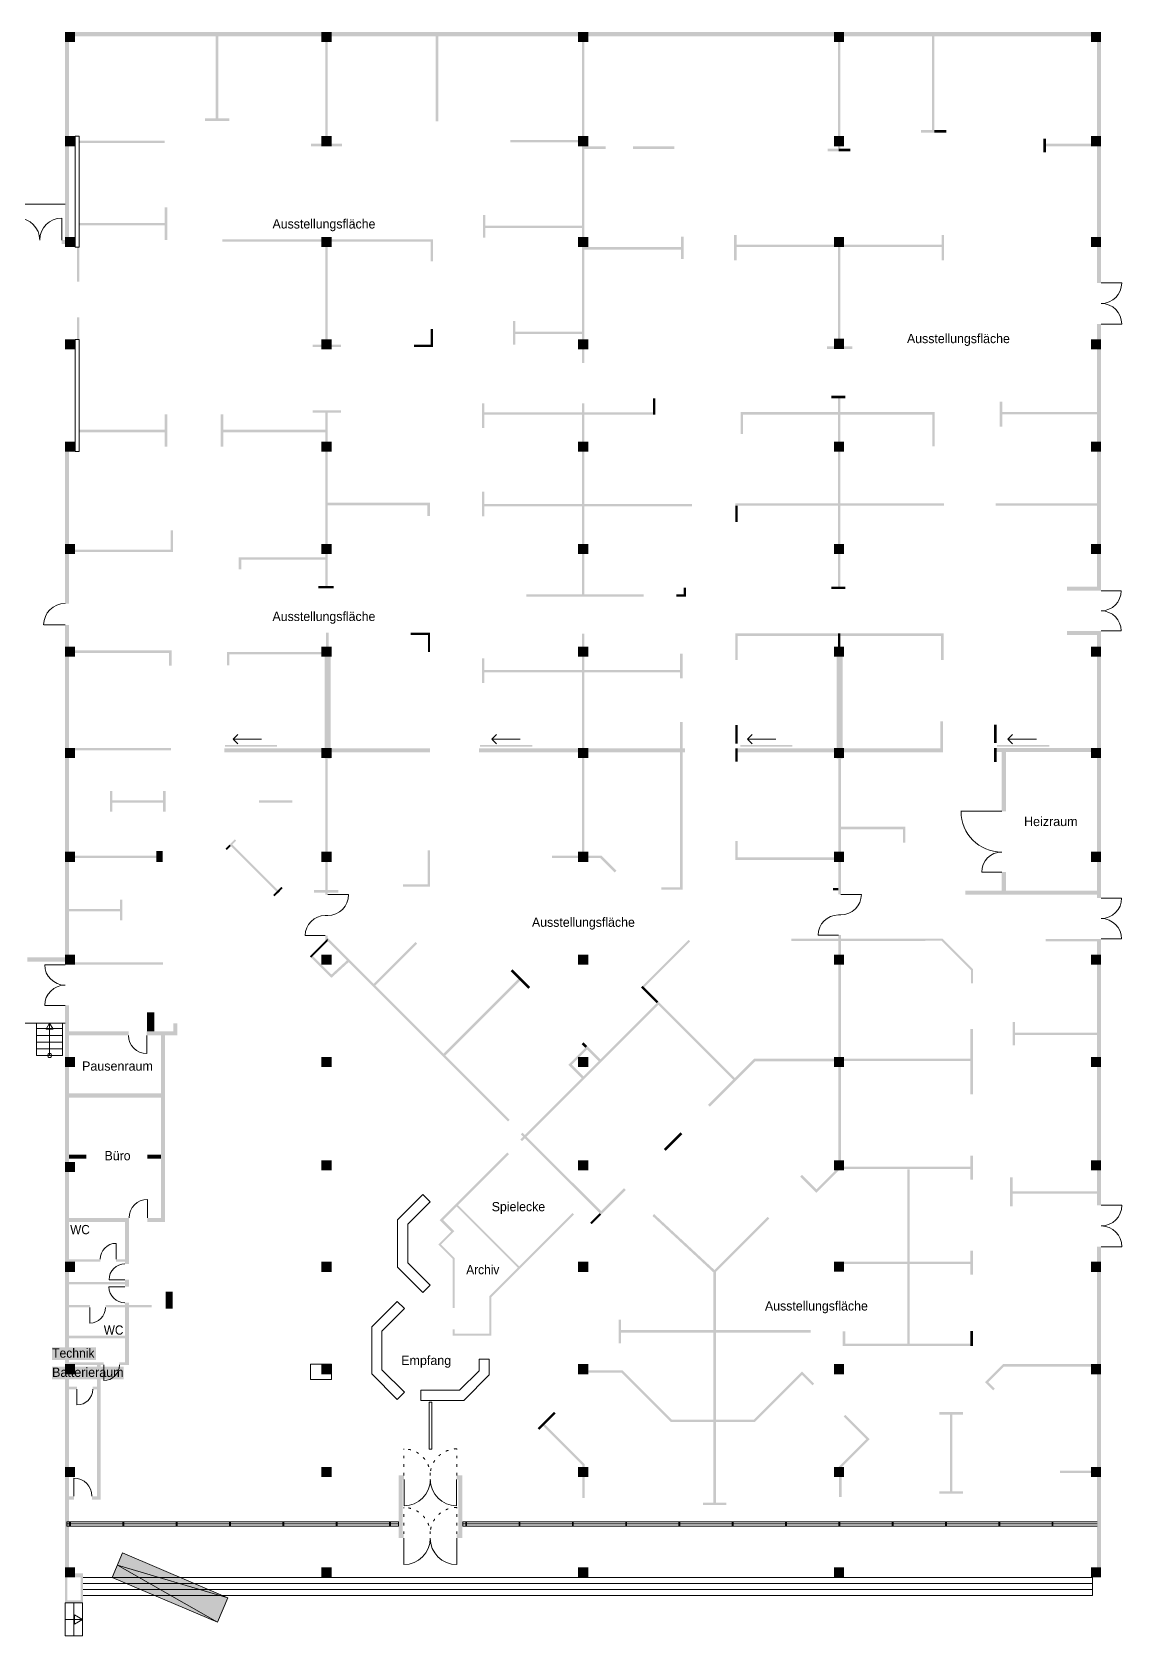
# Model space of a CAD drawing. Header units: inches. Extents: x 49870 to 130920, y 53624 to 133620.
# Drawn here: x 77897 to 130920, y 53624 to 131664 of the extents above; entities that cross this region are included whole.
import ezdxf

# ---------------------------------------------------------------- set-up
doc = ezdxf.new("R2010")
doc.units = ezdxf.units.IN
doc.header["$LTSCALE"] = 300
doc.header["$MEASUREMENT"] = 0
for name, pattern in [('Punktlinie', [1.4, 0.4, -1]), ('Standardmuster', [0]), ('Volllinie', [0])]:
    doc.linetypes.add(name, pattern=pattern)
doc.layers.add('Grundebene', color=7, linetype='Continuous')
doc.styles.add('ARIAL', font='arial.ttf', dxfattribs={"height": 0.2})

# ---------------------------------------------------------------- blocks, each defined once
blk = doc.blocks.new('door-222')
at = {"layer": 'Grundebene', "color": 18, "linetype": 'Standardmuster', "lineweight": 13, "true_color": 0x000000}
for p, q in [((95994, 61234), (95994, 59955)), ((98551, 61234), (98551, 59955))]:
    blk.add_line(p, q, dxfattribs=at)
for centre, start, end in [((95994, 61234), 270, 0), ((98551, 61234), 180, 270)]:
    blk.add_arc(centre, 1279, start, end, dxfattribs=at)
blk = doc.blocks.new('door-22C')
at = {"layer": 'Grundebene', "color": 18, "linetype": 'Standardmuster', "lineweight": 13, "true_color": 0x000000}
for p, q in [((95977, 58384), (95977, 57094)), ((98556, 58384), (98556, 57094))]:
    blk.add_line(p, q, dxfattribs=at)
for centre, start, end in [((95977, 58384), 270, 0), ((98556, 58384), 180, 270)]:
    blk.add_arc(centre, 1290, start, end, dxfattribs=at)
blk = doc.blocks.new('Color_Area-23E')
at = {"layer": 'Grundebene', "true_color": 0xffffff, "transparency": 33554687}
blk.add_hatch(color=7, dxfattribs=at).paths.add_polyline_path([(87424, 55476), (86921, 54286), (81801, 56474), (82304, 57664)], flags=0)
at = {"layer": 'Grundebene', "color": 18, "linetype": 'Volllinie', "lineweight": 13, "true_color": 0x000000}
for p, q in [((81801, 56474), (82304, 57664)), ((82304, 57664), (87424, 55476)), ((86921, 54286), (81801, 56474)), ((87424, 55476), (86921, 54286))]:
    blk.add_line(p, q, dxfattribs=at)
blk = doc.blocks.new('door-2A9')
at = {"layer": 'Grundebene', "color": 18, "linetype": 'Standardmuster', "lineweight": 13, "true_color": 0x000000}
for p, q in [((125075, 93749), (123090, 93749)), ((125075, 90787), (124098, 90787))]:
    blk.add_line(p, q, dxfattribs=at)
for centre, radius, start, end in [((125075, 93749), 1984, 180, 270), ((125075, 90787), 977, 90, 180)]:
    blk.add_arc(centre, radius, start, end, dxfattribs=at)
blk = doc.blocks.new('door-352')
at = {"layer": 'Grundebene', "color": 18, "linetype": 'Standardmuster', "lineweight": 13, "true_color": 0x000000}
blk.add_line((117245, 89705), (118245, 89705), dxfattribs=at)
blk.add_arc((117245, 89705), 999, 270, 0, dxfattribs=at)
blk = doc.blocks.new('door-35A')
at = {"layer": 'Grundebene', "color": 18, "linetype": 'Standardmuster', "lineweight": 13, "true_color": 0x000000}
blk.add_line((117125, 87721), (116140, 87721), dxfattribs=at)
blk.add_arc((117125, 87721), 985, 90, 180, dxfattribs=at)
blk = doc.blocks.new('door-4F5')
at = {"layer": 'Grundebene', "color": 18, "linetype": 'Standardmuster', "lineweight": 13, "true_color": 0x000000}
blk.add_line((83475, 82844), (83475, 81959), dxfattribs=at)
blk.add_arc((83475, 82844), 885, 180, 270, dxfattribs=at)
blk = doc.blocks.new('door-56A')
at = {"layer": 'Grundebene', "color": 18, "linetype": 'Standardmuster', "lineweight": 13, "true_color": 0x000000}
blk.add_line((92280, 89692), (93296, 89692), dxfattribs=at)
blk.add_arc((92280, 89692), 1016, 270, 0, dxfattribs=at)
blk = doc.blocks.new('door-572')
at = {"layer": 'Grundebene', "color": 18, "linetype": 'Standardmuster', "lineweight": 13, "true_color": 0x000000}
blk.add_line((92160, 87698), (91182, 87698), dxfattribs=at)
blk.add_arc((92160, 87698), 978, 90, 180, dxfattribs=at)
blk = doc.blocks.new('door-5E8')
at = {"layer": 'Grundebene', "color": 18, "linetype": 'Standardmuster', "lineweight": 13, "true_color": 0x000000}
blk.add_line((79500, 102817), (78461, 102817), dxfattribs=at)
blk.add_arc((79500, 102817), 1040, 90, 180, dxfattribs=at)
blk = doc.blocks.new('door-5FF')
at = {"layer": 'Grundebene', "color": 18, "linetype": 'Standardmuster', "lineweight": 13, "true_color": 0x000000}
for p, q in [((129910, 89527), (130906, 89527)), ((129910, 87535), (130906, 87535))]:
    blk.add_line(p, q, dxfattribs=at)
for centre, start, end in [((129910, 89527), 270, 0), ((129910, 87535), 0, 90)]:
    blk.add_arc(centre, 996, start, end, dxfattribs=at)
blk = doc.blocks.new('door-609')
at = {"layer": 'Grundebene', "color": 18, "linetype": 'Standardmuster', "lineweight": 13, "true_color": 0x000000}
blk.add_line((83511, 73962), (83511, 74859), dxfattribs=at)
blk.add_arc((83511, 73962), 896, 90, 180, dxfattribs=at)
blk = doc.blocks.new('door-611')
at = {"layer": 'Grundebene', "color": 18, "linetype": 'Standardmuster', "lineweight": 13, "true_color": 0x000000}
blk.add_line((81987, 71949), (81987, 72725), dxfattribs=at)
blk.add_arc((81987, 71949), 777, 90, 180, dxfattribs=at)
blk = doc.blocks.new('door-619')
at = {"layer": 'Grundebene', "color": 18, "linetype": 'Standardmuster', "lineweight": 13, "true_color": 0x000000}
blk.add_line((82415, 70954), (81643, 70954), dxfattribs=at)
blk.add_arc((82415, 70954), 772, 90, 180, dxfattribs=at)
blk = doc.blocks.new('door-621')
at = {"layer": 'Grundebene', "color": 18, "linetype": 'Standardmuster', "lineweight": 13, "true_color": 0x000000}
blk.add_line((82415, 70610), (81639, 70610), dxfattribs=at)
blk.add_arc((82415, 70610), 776, 180, 270, dxfattribs=at)
blk = doc.blocks.new('door-629')
at = {"layer": 'Grundebene', "color": 18, "linetype": 'Standardmuster', "lineweight": 13, "true_color": 0x000000}
blk.add_line((80709, 69608), (80709, 68845), dxfattribs=at)
blk.add_arc((80709, 69608), 763, 270, 0, dxfattribs=at)
blk = doc.blocks.new('door-631')
at = {"layer": 'Grundebene', "color": 18, "linetype": 'Standardmuster', "lineweight": 13, "true_color": 0x000000}
blk.add_line((81382, 66814), (81382, 66047), dxfattribs=at)
blk.add_arc((81382, 66814), 767, 270, 0, dxfattribs=at)
blk = doc.blocks.new('door-639')
at = {"layer": 'Grundebene', "color": 18, "linetype": 'Standardmuster', "lineweight": 13, "true_color": 0x000000}
blk.add_line((80077, 65629), (80077, 64860), dxfattribs=at)
blk.add_arc((80077, 65629), 768, 270, 0, dxfattribs=at)
blk = doc.blocks.new('door-64A')
at = {"layer": 'Grundebene', "color": 18, "linetype": 'Standardmuster', "lineweight": 13, "true_color": 0x000000}
for p, q in [((77200, 121544), (77200, 122613)), ((79339, 121544), (79339, 122613))]:
    blk.add_line(p, q, dxfattribs=at)
for centre, start, end in [((77200, 121544), 0, 90), ((79339, 121544), 90, 180)]:
    blk.add_arc(centre, 1070, start, end, dxfattribs=at)
blk = doc.blocks.new('door-70E')
at = {"layer": 'Grundebene', "color": 18, "linetype": 'Standardmuster', "lineweight": 13, "true_color": 0x000000}
for p, q in [((79500, 86279), (78512, 86279)), ((79500, 84303), (78512, 84303))]:
    blk.add_line(p, q, dxfattribs=at)
for centre, start, end in [((79500, 86279), 180, 270), ((79500, 84303), 90, 180)]:
    blk.add_arc(centre, 988, start, end, dxfattribs=at)
blk = doc.blocks.new('door-914')
at = {"layer": 'Grundebene', "color": 18, "linetype": 'Standardmuster', "lineweight": 13, "true_color": 0x000000}
for p, q in [((129910, 74581), (130920, 74581)), ((129910, 72562), (130920, 72562))]:
    blk.add_line(p, q, dxfattribs=at)
for centre, start, end in [((129910, 74581), 270, 0), ((129910, 72562), 0, 90)]:
    blk.add_arc(centre, 1009, start, end, dxfattribs=at)
blk = doc.blocks.new('door-91E')
at = {"layer": 'Grundebene', "color": 18, "linetype": 'Standardmuster', "lineweight": 13, "true_color": 0x000000}
for p, q in [((129910, 104477), (130886, 104477)), ((129910, 102525), (130886, 102525))]:
    blk.add_line(p, q, dxfattribs=at)
for centre, start, end in [((129910, 104477), 270, 0), ((129910, 102525), 0, 90)]:
    blk.add_arc(centre, 976, start, end, dxfattribs=at)
blk = doc.blocks.new('door-928')
at = {"layer": 'Grundebene', "color": 18, "linetype": 'Standardmuster', "lineweight": 13, "true_color": 0x000000}
for p, q in [((129910, 119459), (130911, 119459)), ((129910, 117457), (130911, 117457))]:
    blk.add_line(p, q, dxfattribs=at)
for centre, start, end in [((129910, 119459), 270, 0), ((129910, 117457), 0, 90)]:
    blk.add_arc(centre, 1001, start, end, dxfattribs=at)
blk = doc.blocks.new('door-A93')
at = {"layer": 'Grundebene', "color": 18, "linetype": 'Standardmuster', "lineweight": 13, "true_color": 0x000000}
blk.add_line((79933, 60419), (79933, 61297), dxfattribs=at)
blk.add_arc((79933, 60419), 877, 0, 90, dxfattribs=at)

msp = doc.modelspace()

# ---------------------------------------------------------------- hatches: boundary and pattern name
at = {"layer": 'Grundebene', "true_color": 0x000000, "transparency": 33554687}
h = msp.add_hatch(color=18, dxfattribs=at)
h.paths.add_polyline_path([(129710, 119459), (129910, 119459), (129910, 131664), (79500, 131664), (79500, 131464), (129710, 131464)], flags=0)
h.paths.add_polyline_path([(129910, 104477), (129910, 117457), (129710, 117457), (129710, 104477)], flags=0)
h.paths.add_polyline_path([(129910, 102525), (129710, 102525), (129710, 89527), (129910, 89527)], flags=0)
h.paths.add_polyline_path([(129710, 72562), (129910, 72562), (129910, 56474), (129470, 56474), (129470, 56674), (129710, 56674)], flags=0)
h.paths.add_polyline_path([(129910, 74581), (129710, 74581), (129710, 87535), (129910, 87535)], flags=0)
for points in [[(79500, 131174), (79500, 131664), (79990, 131664), (79990, 131174)], [(79500, 121689), (79500, 131174), (79700, 131174), (79700, 121689)], [(86952, 131464), (86952, 127464), (86832, 127464), (86832, 131464)], [(91975, 131174), (91975, 131664), (92465, 131664), (92465, 131174)], [(92280, 131174), (92280, 126599), (92160, 126599), (92160, 131174)], [(97655, 131464), (97655, 127324), (97535, 127324), (97535, 131464)], [(104465, 131174), (104465, 131664), (104955, 131664), (104955, 131174)], [(104770, 131174), (104770, 115554), (104650, 115554), (104650, 131174)], [(117100, 131174), (117220, 131174), (117220, 125864), (116600, 125864), (116600, 125984), (117100, 125984)], [(116915, 131174), (116915, 131664), (117405, 131664), (117405, 131174)], [(121798, 131464), (121798, 126774), (121140, 126774), (121140, 126894), (121678, 126894), (121678, 131464)], [(129420, 131174), (129420, 131664), (129910, 131664), (129910, 131174)], [(87500, 127344), (86310, 127344), (86310, 127464), (87500, 127464)], [(79500, 126109), (79500, 126599), (79990, 126599), (79990, 126109)], [(91975, 126109), (91975, 126599), (92465, 126599), (92465, 126109)], [(104465, 126109), (104465, 126599), (104955, 126599), (104955, 126109)], [(116915, 126109), (116915, 126599), (117405, 126599), (117405, 126109)], [(121798, 126894), (122380, 126894), (122380, 126774), (121798, 126774)], [(127220, 126484), (127220, 125804), (127100, 125804), (127100, 126484)], [(129420, 126109), (129420, 126599), (129910, 126599), (129910, 126109)], [(80190, 126381), (84350, 126381), (84350, 126261), (80190, 126261)], [(92970, 126109), (91470, 126109), (91470, 126229), (92970, 126229)], [(104465, 126294), (101170, 126294), (101170, 126414), (104465, 126414)], [(105799, 125978), (104770, 125978), (104770, 126098), (105799, 126098)], [(109146, 125978), (107134, 125978), (107134, 126098), (109146, 126098)], [(117131, 125984), (117713, 125984), (117713, 125864), (117131, 125864)], [(129420, 126109), (127220, 126109), (127220, 126229), (129420, 126229)], [(84470, 123134), (84470, 121554), (84350, 121554), (84350, 123134)], [(99830, 122764), (99830, 121664), (99950, 121664), (99950, 122764)], [(80190, 122379), (84350, 122379), (84350, 122259), (80190, 122259)], [(104650, 122251), (99950, 122251), (99950, 122131), (104650, 122131)], [(112050, 121784), (112050, 120554), (112170, 120554), (112170, 121784)], [(122270, 121784), (122270, 120554), (122150, 120554), (122150, 121784)], [(79500, 121199), (79500, 121689), (79990, 121689), (79990, 121199)], [(91975, 121466), (87150, 121466), (87150, 121586), (91975, 121586)], [(91975, 121199), (91975, 121689), (92465, 121689), (92465, 121199)], [(92280, 121199), (92280, 116709), (92160, 116709), (92160, 121199)], [(97290, 121466), (92465, 121466), (92465, 121586), (97290, 121586)], [(97410, 121586), (97410, 120504), (97290, 120504), (97290, 121586)], [(104465, 121199), (104465, 121689), (104955, 121689), (104955, 121199)], [(104770, 121203), (109470, 121203), (109470, 121083), (104770, 121083)], [(109590, 121715), (109590, 120615), (109470, 120615), (109470, 121715)], [(116915, 121319), (112170, 121319), (112170, 121199), (116915, 121199)], [(116915, 121199), (116915, 121689), (117405, 121689), (117405, 121199)], [(117220, 121199), (117220, 116454), (117100, 116454), (117100, 121199)], [(117405, 121319), (122150, 121319), (122150, 121199), (117405, 121199)], [(129420, 121199), (129420, 121689), (129910, 121689), (129910, 121199)], [(97410, 117214), (97410, 116334), (96480, 116334), (96480, 116454), (97290, 116454), (97290, 117214)], [(101290, 117604), (101290, 116454), (101410, 116454), (101410, 117604)], [(104650, 117094), (101410, 117094), (101410, 116974), (104650, 116974)], [(79500, 116219), (79500, 116709), (79990, 116709), (79990, 116219)], [(92930, 116334), (91550, 116334), (91550, 116454), (92930, 116454)], [(91975, 116219), (91975, 116709), (92465, 116709), (92465, 116219)], [(104465, 116219), (104465, 116709), (104955, 116709), (104955, 116219)], [(117803, 116249), (116573, 116249), (116573, 116369), (117803, 116369)], [(116915, 116249), (116915, 116739), (117405, 116739), (117405, 116249)], [(129420, 116219), (129420, 116709), (129910, 116709), (129910, 116219)], [(117470, 113844), (116790, 113844), (116790, 113964), (117470, 113964)], [(92930, 113144), (91550, 113144), (91550, 113264), (92930, 113264)], [(99900, 113604), (99900, 112404), (99780, 112404), (99780, 113604)], [(108100, 113044), (99900, 113044), (99900, 113164), (108100, 113164)], [(104770, 113604), (104770, 104184), (104650, 104184), (104650, 113604)], [(108100, 113044), (108100, 113844), (108220, 113844), (108220, 113044)], [(121690, 111514), (121690, 113054), (112490, 113054), (112490, 112104), (112370, 112104), (112370, 113174), (121810, 113174), (121810, 111514)], [(117100, 106759), (117100, 113844), (117220, 113844), (117220, 106759)], [(125100, 113677), (125100, 112467), (124980, 112467), (124980, 113677)], [(129710, 113057), (125100, 113057), (125100, 113177), (129710, 113177)], [(84470, 113070), (84470, 111490), (84350, 111490), (84350, 113070)], [(87080, 113070), (87080, 111490), (87200, 111490), (87200, 113070)], [(92160, 111739), (92160, 113144), (92280, 113144), (92280, 111739)], [(79500, 111249), (79500, 111739), (79990, 111739), (79990, 111249)], [(80190, 112315), (84350, 112315), (84350, 112195), (80190, 112195)], [(92160, 112315), (87200, 112315), (87200, 112195), (92160, 112195)], [(91975, 111249), (91975, 111739), (92465, 111739), (92465, 111249)], [(104465, 111249), (104465, 111739), (104955, 111739), (104955, 111249)], [(116915, 111249), (116915, 111739), (117405, 111739), (117405, 111249)], [(129420, 111249), (129420, 111739), (129910, 111739), (129910, 111249)], [(92280, 111249), (92280, 104714), (92160, 104714), (92160, 111249)], [(99900, 109304), (99900, 108104), (99780, 108104), (99780, 109304)], [(92280, 108759), (97250, 108759), (97250, 108114), (97130, 108114), (97130, 108639), (92280, 108639)], [(110000, 108584), (99780, 108584), (99780, 108704), (110000, 108704)], [(122260, 108614), (112110, 108614), (112110, 108734), (122260, 108734)], [(112230, 108614), (112230, 107824), (112110, 107824), (112110, 108614)], [(129710, 108614), (124780, 108614), (124780, 108734), (129710, 108734)], [(79500, 106477), (84640, 106477), (84640, 107414), (84760, 107414), (84760, 106357), (79500, 106357)], [(79500, 106269), (79500, 106759), (79990, 106759), (79990, 106269)], [(91975, 106269), (91975, 106759), (92465, 106759), (92465, 106269)], [(104465, 106269), (104465, 106759), (104955, 106759), (104955, 106269)], [(116915, 106269), (116915, 106759), (117405, 106759), (117405, 106269)], [(117220, 106269), (117220, 104677), (117100, 104677), (117100, 106269)], [(129420, 106269), (129420, 106759), (129910, 106759), (129910, 106269)], [(92160, 105991), (88070, 105991), (88070, 105514), (87950, 105514), (87950, 106111), (92160, 106111)], [(92570, 104594), (91820, 104594), (91820, 104714), (92570, 104714)], [(109710, 104624), (109710, 104184), (109240, 104184), (109240, 104304), (109590, 104304), (109590, 104624)], [(117470, 104557), (116790, 104557), (116790, 104677), (117470, 104677)], [(129710, 104477), (128240, 104477), (128240, 104677), (129710, 104677)], [(107650, 104184), (101940, 104184), (101940, 104304), (107650, 104304)], [(97160, 101497), (97160, 102334), (96320, 102334), (96320, 102434), (97260, 102434), (97260, 101497)], [(104770, 102397), (104770, 91289), (104650, 91289), (104650, 102397)], [(122240, 102285), (112230, 102285), (112230, 101114), (112110, 101114), (112110, 102405), (122240, 102405)], [(117100, 101759), (117100, 102405), (117220, 102405), (117220, 101759)], [(122240, 102405), (122240, 101114), (122120, 101114), (122120, 102405)], [(129710, 102325), (128240, 102325), (128240, 102525), (129710, 102525)], [(79500, 101269), (79500, 101759), (79990, 101759), (79990, 101269)], [(79990, 101574), (84680, 101574), (84680, 100834), (84560, 100834), (84560, 101454), (79990, 101454)], [(91975, 101387), (87500, 101387), (87500, 100844), (87380, 100844), (87380, 101507), (91975, 101507)], [(91975, 101269), (91975, 101759), (92465, 101759), (92465, 101269)], [(92420, 101624), (92420, 96314), (92130, 96314), (92130, 101624)], [(104465, 101269), (104465, 101759), (104955, 101759), (104955, 101269)], [(116915, 101269), (116915, 101759), (117405, 101759), (117405, 101269)], [(117330, 101624), (117330, 96314), (117040, 96314), (117040, 101624)], [(129420, 101269), (129420, 101759), (129910, 101759), (129910, 101269)], [(99900, 101184), (99900, 99984), (99780, 99984), (99780, 101184)], [(109547, 101412), (109547, 100212), (109427, 100212), (109427, 101412)], [(109427, 100504), (99780, 100504), (99780, 100624), (109427, 100624)], [(109547, 96444), (109427, 96444), (109427, 98087), (109547, 98087)], [(112230, 97944), (112230, 97047), (112110, 97047), (112110, 97944)], [(122090, 96614), (122090, 98124), (122210, 98124), (122210, 96614)], [(124820, 97965), (124820, 97069), (124700, 97069), (124700, 97965)], [(79500, 96339), (79500, 96829), (79990, 96829), (79990, 96339)], [(79990, 96829), (84650, 96829), (84650, 96709), (79990, 96709)], [(97260, 96614), (87248, 96614), (87248, 96814), (97260, 96814)], [(87280, 96974), (89820, 96974), (89820, 96894), (87280, 96894)], [(91975, 96339), (91975, 96829), (92465, 96829), (92465, 96339)], [(109660, 96614), (99648, 96614), (99648, 96814), (109660, 96814)], [(99690, 96974), (102230, 96974), (102230, 96894), (99690, 96894)], [(104465, 96339), (104465, 96829), (104955, 96829), (104955, 96339)], [(122210, 96614), (112110, 96614), (112110, 96814), (122210, 96814)], [(112230, 96814), (112230, 96164), (112110, 96164), (112110, 96814)], [(112350, 96974), (114890, 96974), (114890, 96894), (112350, 96894)], [(116915, 96339), (116915, 96829), (117405, 96829), (117405, 96339)], [(129710, 96635), (124700, 96635), (124700, 96835), (129710, 96835)], [(124820, 96835), (124820, 96150), (124700, 96150), (124700, 96835)], [(124850, 96974), (127390, 96974), (127390, 96894), (124850, 96894)], [(129420, 96339), (129420, 96829), (129910, 96829), (129910, 96339)], [(109547, 96444), (109547, 89934), (108510, 89934), (108510, 90054), (109427, 90054), (109427, 96444)], [(81800, 94736), (81800, 93726), (81680, 93726), (81680, 94736)], [(84390, 94736), (84390, 93726), (84270, 93726), (84270, 94736)], [(81800, 94282), (84270, 94282), (84270, 94162), (81800, 94162)], [(88940, 94282), (90565, 94282), (90565, 94162), (88940, 94162)], [(117245, 92996), (120390, 92996), (120390, 92224), (120270, 92224), (120270, 92876), (117245, 92876)], [(87573, 92060), (87375, 91862), (87305, 91933), (87502, 92130)], [(89790, 89843), (87502, 92130), (87760, 92388), (87830, 92317), (87643, 92130), (89860, 89914)], [(112230, 92304), (112230, 91504), (116915, 91504), (116915, 91384), (112110, 91384), (112110, 92304)], [(79500, 91289), (79500, 91779), (79990, 91779), (79990, 91289)], [(79990, 91594), (83950, 91594), (83950, 91474), (79990, 91474)], [(83950, 91814), (83950, 91284), (84250, 91284), (84250, 91814)], [(91975, 91289), (91975, 91779), (92465, 91779), (92465, 91289)], [(103200, 91594), (105595, 91594), (106328, 90861), (106243, 90776), (105545, 91474), (103200, 91474)], [(104465, 91289), (104465, 91779), (104955, 91779), (104955, 91289)], [(116915, 91289), (116915, 91779), (117405, 91779), (117405, 91289)], [(129420, 91289), (129420, 91779), (129910, 91779), (129910, 91289)], [(89896, 89807), (89698, 89610), (89628, 89681), (89825, 89878)], [(90093, 90005), (89896, 89807), (89825, 89878), (90022, 90076)], [(91620, 89914), (92800, 89914), (92800, 89794), (91620, 89794)], [(117125, 89896), (116870, 89896), (116870, 90016), (117125, 90016)], [(129710, 89684), (123300, 89684), (123300, 89884), (129710, 89884)], [(79700, 89000), (82170, 89000), (82170, 88880), (79700, 88880)], [(82290, 89454), (82290, 88444), (82170, 88444), (82170, 89454)], [(91407, 86694), (92280, 87567), (92280, 87425), (91478, 86623)], [(107603, 85256), (109840, 87494), (109911, 87423), (107673, 85185)], [(114840, 87554), (121360, 87554), (121360, 87434), (114840, 87434)], [(121360, 87554), (122190, 87554), (123670, 86074), (123670, 85377), (123570, 85377), (123570, 86032), (122149, 87454), (121360, 87454)], [(129710, 87415), (127210, 87415), (127210, 87535), (129710, 87535)], [(79500, 86637), (77674, 86637), (77674, 86437), (79500, 86437)], [(79500, 86279), (79500, 86769), (79990, 86769), (79990, 86279)], [(91563, 86708), (92463, 85808), (93213, 86492), (93298, 86407), (92459, 85642), (91478, 86623)], [(91975, 86279), (91975, 86769), (92465, 86769), (92465, 86279)], [(94518, 85357), (96547, 87386), (96632, 87302), (94603, 85272)], [(104465, 86279), (104465, 86769), (104955, 86769), (104955, 86279)], [(116915, 86279), (116915, 86769), (117405, 86769), (117405, 86279)], [(129420, 86279), (129420, 86769), (129910, 86769), (129910, 86279)], [(79990, 86399), (84260, 86399), (84260, 86279), (79990, 86279)], [(102040, 85114), (101180, 85974), (101265, 86058), (102125, 85198)], [(97918, 81958), (101557, 85597), (101642, 85512), (98003, 81873)], [(108278, 84411), (107518, 85171), (107603, 85256), (108363, 84495)], [(101872, 78004), (108363, 84495), (112089, 80770), (112004, 80685), (108363, 84326), (101956, 77919)], [(83487, 83044), (83487, 83964), (83850, 83964), (83850, 83044)], [(84371, 82844), (84371, 73762), (84171, 73762), (84171, 82844)], [(123670, 83154), (123670, 79984), (123550, 79984), (123550, 83154)], [(129710, 82860), (125600, 82860), (125600, 82980), (129710, 82980)], [(125723, 83495), (125723, 82365), (125603, 82365), (125603, 83495)], [(104636, 80768), (103985, 81418), (104895, 82328), (105546, 81678), (105461, 81593), (104895, 82159), (104155, 81418), (104721, 80853)], [(104810, 82243), (104635, 82419), (104720, 82503), (104895, 82328)], [(79500, 81299), (79500, 81789), (79990, 81789), (79990, 81299)], [(91975, 81299), (91975, 81789), (92465, 81789), (92465, 81299)], [(104465, 81299), (104465, 81789), (104955, 81789), (104955, 81299)], [(116915, 81587), (113075, 81587), (110871, 79383), (110786, 79467), (113025, 81707), (116915, 81707)], [(116915, 81299), (116915, 81789), (117405, 81789), (117405, 81299)], [(117405, 81719), (123550, 81719), (123550, 81599), (117405, 81599)], [(129420, 81299), (129420, 81789), (129910, 81789), (129910, 81299)], [(84171, 79822), (79700, 79822), (79700, 80022), (84171, 80022)], [(109531, 78043), (108721, 77233), (108636, 77317), (109446, 78127)], [(79500, 76201), (79500, 76691), (79990, 76691), (79990, 76201)], [(80530, 76848), (79700, 76848), (79700, 77048), (80530, 77048)], [(84171, 76848), (83510, 76848), (83510, 77048), (84171, 77048)], [(91975, 76279), (91975, 76769), (92465, 76769), (92465, 76279)], [(104465, 76279), (104465, 76769), (104955, 76769), (104955, 76279)], [(116915, 76279), (116915, 76769), (117405, 76769), (117405, 76279)], [(123670, 76994), (123670, 75824), (123550, 75824), (123550, 76994)], [(129420, 76279), (129420, 76769), (129910, 76769), (129910, 76279)], [(117153, 76279), (116057, 75182), (115268, 75971), (115353, 76056), (116057, 75352), (116984, 76279)], [(117405, 76459), (123550, 76459), (123550, 76339), (117405, 76339)], [(120598, 76329), (120598, 67844), (120478, 67844), (120478, 76329)], [(125600, 75944), (125600, 74534), (125480, 74534), (125480, 75944)], [(129710, 75142), (125600, 75142), (125600, 75262), (129710, 75262)], [(101527, 71539), (98552, 74514), (98623, 74585), (101598, 71610)], [(100141, 68237), (100141, 70152), (104192, 74204), (104263, 74133), (100241, 70111), (100241, 68237)], [(105584, 74122), (105120, 73658), (105049, 73729), (105513, 74193)], [(113763, 73931), (111097, 71265), (108080, 74060), (108161, 74148), (111094, 71432), (113678, 74016)], [(79500, 71339), (79500, 71829), (79990, 71829), (79990, 71339)], [(91975, 71339), (91975, 71829), (92465, 71829), (92465, 71339)], [(104465, 71339), (104465, 71829), (104955, 71829), (104955, 71339)], [(116915, 71344), (116915, 71834), (117405, 71834), (117405, 71344)], [(117405, 71834), (123550, 71834), (123550, 71714), (117405, 71714)], [(123670, 72368), (123670, 71198), (123550, 71198), (123550, 72368)], [(129420, 71339), (129420, 71829), (129910, 71829), (129910, 71339)], [(111045, 60114), (111045, 71383), (111165, 71503), (111165, 60114)], [(82415, 70724), (79700, 70724), (79700, 70844), (82415, 70844)], [(84740, 70374), (84740, 69554), (84400, 69554), (84400, 70374)], [(82615, 69728), (83720, 69728), (83720, 69608), (82615, 69608)], [(106430, 67864), (106430, 69014), (106550, 69014), (106550, 67864)], [(82415, 68110), (79700, 68110), (79700, 68230), (82415, 68230)], [(115770, 68384), (106550, 68384), (106550, 68504), (115770, 68504)], [(123550, 67724), (117340, 67724), (117340, 68444), (117460, 68444), (117460, 67844), (123550, 67844)], [(123670, 68464), (123670, 67724), (123550, 67724), (123550, 68464)], [(79500, 66359), (79500, 66849), (79990, 66849), (79990, 66359)], [(91975, 66359), (91975, 66849), (92465, 66849), (92465, 66359)], [(104465, 66359), (104465, 66849), (104955, 66849), (104955, 66359)], [(115863, 65816), (115355, 66324), (113065, 64034), (108965, 64034), (106565, 66434), (104955, 66434), (104955, 66554), (106615, 66554), (109015, 64154), (113015, 64154), (115355, 66493), (115948, 65901)], [(116915, 66359), (116915, 66849), (117405, 66849), (117405, 66359)], [(125300, 66849), (124423, 65971), (124740, 65653), (124655, 65569), (124253, 65971), (125130, 66849)], [(129420, 66729), (125130, 66729), (125130, 66849), (129420, 66849)], [(129420, 66359), (129420, 66849), (129910, 66849), (129910, 66359)], [(102495, 63738), (103285, 64528), (103370, 64444), (102580, 63654)], [(117135, 61849), (118483, 63196), (117378, 64301), (117463, 64386), (118653, 63196), (117305, 61849)], [(123190, 64394), (122040, 64394), (122040, 64514), (123190, 64514)], [(122555, 60664), (122555, 64394), (122675, 64394), (122675, 60664)], [(104660, 60334), (104660, 61934), (102760, 63834), (102845, 63918), (104780, 61983), (104780, 60334)], [(79500, 61359), (79500, 61849), (79990, 61849), (79990, 61359)], [(91975, 61359), (91975, 61849), (92465, 61849), (92465, 61359)], [(104465, 61359), (104465, 61849), (104955, 61849), (104955, 61359)], [(116915, 61359), (116915, 61849), (117405, 61849), (117405, 61359)], [(129420, 61549), (127900, 61549), (127900, 61669), (129420, 61669)], [(129420, 61359), (129420, 61849), (129910, 61849), (129910, 61359)], [(117160, 60384), (117160, 61359), (117280, 61359), (117280, 60384)], [(111670, 59994), (110540, 59994), (110540, 60114), (111670, 60114)], [(123190, 60544), (122040, 60544), (122040, 60664), (123190, 60664)], [(79700, 59172), (79789, 59172), (79789, 58972), (79700, 58972)], [(82294, 59172), (82383, 59172), (82383, 58972), (82294, 58972)], [(84888, 59172), (84976, 59172), (84976, 58972), (84888, 58972)], [(87481, 59172), (87570, 59172), (87570, 58972), (87481, 58972)], [(90075, 59172), (90164, 59172), (90164, 58972), (90075, 58972)], [(92669, 59172), (92757, 59172), (92757, 58972), (92669, 58972)], [(95263, 59172), (95352, 59172), (95352, 58972), (95263, 58972)], [(98972, 59172), (99060, 59172), (99060, 58972), (98972, 58972)], [(101565, 59172), (101654, 59172), (101654, 58972), (101565, 58972)], [(104159, 59172), (104248, 59172), (104248, 58972), (104159, 58972)], [(106753, 59172), (106841, 59172), (106841, 58972), (106753, 58972)], [(109346, 59172), (109435, 59172), (109435, 58972), (109346, 58972)], [(111940, 59172), (112029, 59172), (112029, 58972), (111940, 58972)], [(114534, 59172), (114622, 59172), (114622, 58972), (114534, 58972)], [(117127, 59172), (117216, 59172), (117216, 58972), (117127, 58972)], [(119721, 59172), (119810, 59172), (119810, 58972), (119721, 58972)], [(122315, 59172), (122403, 59172), (122403, 58972), (122315, 58972)], [(124908, 59172), (124997, 59172), (124997, 58972), (124908, 58972)], [(127502, 59172), (127591, 59172), (127591, 58972), (127502, 58972)], [(79500, 56474), (79500, 56964), (79990, 56964), (79990, 56474)], [(79620, 56474), (79620, 55354), (80260, 55354), (80260, 56474), (80380, 56474), (80380, 55234), (79500, 55234), (79500, 56474)], [(91975, 56474), (91975, 56964), (92465, 56964), (92465, 56474)], [(104465, 56474), (104465, 56964), (104955, 56964), (104955, 56474)], [(116915, 56474), (116915, 56964), (117405, 56964), (117405, 56474)], [(129420, 56474), (129420, 56964), (129910, 56964), (129910, 56474)]]:
    msp.add_hatch(color=18, dxfattribs=at).paths.add_polyline_path(points, flags=0)
h = msp.add_hatch(color=18, dxfattribs=at)
h.paths.add_polyline_path([(77200, 121544), (72900, 121544), (72900, 121344), (77200, 121344)], flags=0)
h.paths.add_polyline_path([(79500, 121544), (79339, 121544), (79339, 121344), (79500, 121344)], flags=0)
h = msp.add_hatch(color=18, dxfattribs=at)
h.paths.add_polyline_path([(80090, 119522), (80090, 121199), (80190, 121199), (80190, 119522)], flags=0)
h.paths.add_polyline_path([(80190, 116709), (80190, 117787), (80090, 117787), (80090, 116709)], flags=0)
h = msp.add_hatch(color=18, dxfattribs=at)
h.paths.add_polyline_path([(80380, 56674), (80380, 56474), (79500, 56474), (79500, 84303), (79700, 84303), (79700, 56674)], flags=0)
h.paths.add_polyline_path([(79700, 86279), (79500, 86279), (79500, 102817), (79700, 102817)], flags=0)
h.paths.add_polyline_path([(79700, 103857), (79700, 111249), (79500, 111249), (79500, 103857)], flags=0)
h = msp.add_hatch(color=18, dxfattribs=at)
h.paths.add_polyline_path([(92200, 102434), (92200, 101759), (92320, 101759), (92320, 102434)], flags=0)
h.paths.add_polyline_path([(97140, 91848), (97260, 91848), (97260, 90074), (95950, 90074), (95950, 90194), (97140, 90194)], flags=0)
h.paths.add_polyline_path([(97260, 96614), (97140, 96614), (97140, 96814), (97260, 96814)], flags=0)
h = msp.add_hatch(color=18, dxfattribs=at)
h.paths.add_polyline_path([(92280, 87444), (92280, 87698), (92160, 87698), (92160, 87444)], flags=0)
h.paths.add_polyline_path([(92160, 89692), (92280, 89692), (92280, 96339), (92160, 96339)], flags=0)
h = msp.add_hatch(color=18, dxfattribs=at)
h.paths.add_polyline_path([(117245, 76279), (117245, 87721), (117125, 87721), (117125, 76279)], flags=0)
h.paths.add_polyline_path([(117125, 89705), (117245, 89705), (117245, 96314), (117125, 96314)], flags=0)
h = msp.add_hatch(color=18, dxfattribs=at)
h.paths.add_polyline_path([(125275, 90787), (125075, 90787), (125075, 89884), (125275, 89884)], flags=0)
h.paths.add_polyline_path([(125275, 96635), (125275, 93749), (125075, 93749), (125075, 96635)], flags=0)
h = msp.add_hatch(color=18, dxfattribs=at)
h.paths.add_polyline_path([(105584, 74292), (106698, 75406), (106783, 75321), (105584, 74122), (101674, 78031), (101759, 78116)], flags=0)
h.paths.add_polyline_path([(92280, 87595), (101133, 78742), (101048, 78657), (92280, 87425)], flags=0)
h = msp.add_hatch(color=18, dxfattribs=at)
h.paths.add_polyline_path([(84770, 83044), (84770, 83424), (84970, 83424), (84970, 82844), (83475, 82844), (83475, 83044)], flags=0)
h.paths.add_polyline_path([(79700, 82844), (82590, 82844), (82590, 83044), (79700, 83044)], flags=0)
h = msp.add_hatch(color=18, dxfattribs=at)
h.paths.add_polyline_path([(98355, 73228), (98440, 73313), (97896, 73858), (101104, 77067), (101020, 77152), (97726, 73858)], flags=0)
h.paths.add_polyline_path([(101787, 77919), (101872, 77834), (101730, 77693), (101645, 77778)], flags=0)
h = msp.add_hatch(color=18, dxfattribs=at)
h.paths.add_polyline_path([(82615, 73762), (82615, 73962), (79700, 73962), (79700, 73762)], flags=0)
h.paths.add_polyline_path([(84171, 73762), (83511, 73762), (83511, 73962), (84171, 73962)], flags=0)
h = msp.add_hatch(color=18, dxfattribs=at)
h.paths.add_polyline_path([(82615, 70610), (82615, 70954), (82415, 70954), (82415, 70610)], flags=0)
h.paths.add_polyline_path([(82415, 66814), (82415, 69834), (82615, 69834), (82615, 66814)], flags=0)
h.paths.add_polyline_path([(82415, 71726), (82615, 71726), (82615, 73762), (82415, 73762)], flags=0)
h = msp.add_hatch(color=18, dxfattribs=at)
h.paths.add_polyline_path([(98355, 69583), (98455, 69583), (98455, 72010), (97797, 72669), (98355, 73228), (98285, 73299), (97655, 72669), (98355, 71969)], flags=0)
h.paths.add_polyline_path([(98455, 68337), (98455, 68544), (98355, 68544), (98355, 68237), (100141, 68237), (100141, 68337)], flags=0)
h = msp.add_hatch(color=18, dxfattribs=at)
h.paths.add_polyline_path([(81210, 71829), (81210, 71949), (79700, 71949), (79700, 71829)], flags=0)
h.paths.add_polyline_path([(82415, 71829), (81987, 71829), (81987, 71949), (82415, 71949)], flags=0)
h = msp.add_hatch(color=18, dxfattribs=at)
h.paths.add_polyline_path([(80709, 69608), (80709, 69728), (79700, 69728), (79700, 69608)], flags=0)
h.paths.add_polyline_path([(82415, 69608), (81472, 69608), (81472, 69728), (82415, 69728)], flags=0)
h = msp.add_hatch(color=18, dxfattribs=at)
h.paths.add_polyline_path([(81060, 66814), (81230, 66814), (81230, 60249), (80811, 60249), (80811, 60419), (81060, 60419)], flags=0)
h.paths.add_polyline_path([(79662, 60249), (79933, 60249), (79933, 60419), (79662, 60419)], flags=0)
h = msp.add_hatch(color=18, dxfattribs=at)
h.paths.add_polyline_path([(81382, 66814), (81382, 66934), (79700, 66934), (79700, 66814)], flags=0)
h.paths.add_polyline_path([(82415, 66814), (82149, 66814), (82149, 66934), (82415, 66934)], flags=0)
h = msp.add_hatch(color=18, dxfattribs=at)
h.paths.add_polyline_path([(81110, 65749), (81110, 66814), (81230, 66814), (81230, 65629), (80845, 65629), (80845, 65749)], flags=0)
h.paths.add_polyline_path([(79700, 65749), (80077, 65749), (80077, 65629), (79700, 65629)], flags=0)
h = msp.add_hatch(color=18, dxfattribs=at)
h.paths.add_polyline_path([(98630, 58584), (98630, 61234), (98551, 61234), (98551, 61434), (98830, 61434), (98830, 58384), (98556, 58384), (98556, 58584)], flags=0)
h.paths.add_polyline_path([(95930, 58584), (95977, 58584), (95977, 58384), (95730, 58384), (95730, 61434), (95994, 61434), (95994, 61234), (95930, 61234)], flags=0)

# ---------------------------------------------------------------- linework, layer by layer
at = {"layer": 'Grundebene', "color": 18, "linetype": 'Volllinie', "lineweight": 13, "true_color": 0x000000}
for p, q in [((79990, 126599), (79990, 121199)), ((79990, 126599), (80190, 126599)), ((80190, 126599), (80190, 121199)), ((72900, 123287), (79500, 123287)), ((80190, 121199), (79990, 121199)), ((79990, 116709), (79990, 111249)), ((79990, 116709), (80190, 116709)), ((80190, 116709), (80190, 111249)), ((80190, 111249), (79990, 111249)), ((92160, 88676), (92280, 88676)), ((117125, 88706), (117245, 88706)), ((79500, 83444), (63350, 83444)), ((78120, 81864), (78120, 83444)), ((79382, 83174), (78120, 83174)), ((79382, 82845), (78120, 82845)), ((78751, 83444), (78580, 83147)), ((78580, 83147), (78922, 83147)), ((78751, 81864), (78751, 83444)), ((78922, 83147), (78751, 83444)), ((79382, 83444), (79382, 81864)), ((79382, 82519), (78120, 82519)), ((79382, 82185), (78120, 82185)), ((79382, 81864), (78120, 81864)), ((95675, 73862), (96914, 75100)), ((96914, 75100), (97267, 74747)), ((97267, 74747), (96175, 73655)), ((95675, 71570), (95675, 73862)), ((96175, 73655), (96175, 71777)), ((96914, 70332), (95675, 71570)), ((96175, 71777), (97267, 70685)), ((97267, 70685), (96914, 70332)), ((94420, 68663), (95659, 69901)), ((96012, 69548), (94920, 68456)), ((95659, 69901), (96012, 69548)), ((94420, 66371), (94420, 68663)), ((94920, 68456), (94920, 66578)), ((91440, 66094), (91440, 66849)), ((91440, 66849), (92465, 66849)), ((92465, 66849), (92465, 66094)), ((95659, 65133), (94420, 66371)), ((94920, 66578), (96012, 65486)), ((98695, 65583), (99641, 66529)), ((99641, 66529), (99641, 67087)), ((92465, 66094), (91440, 66094)), ((96817, 65583), (98695, 65583)), ((96817, 65583), (96817, 65083)), ((100141, 66322), (98902, 65083)), ((96012, 65486), (95659, 65133)), ((98902, 65083), (96817, 65083)), ((97220, 64997), (97220, 62704)), ((97220, 64997), (97340, 64997)), ((97340, 64997), (97340, 62704)), ((97340, 62704), (97220, 62704)), ((79590, 58972), (79590, 59172)), ((95730, 59172), (79590, 59172)), ((95730, 59076), (79590, 59076)), ((95730, 58972), (79590, 58972)), ((95730, 59172), (95730, 58972)), ((98850, 58972), (98850, 59172)), ((129710, 59172), (98850, 59172)), ((129710, 59072), (98850, 59072)), ((129710, 58972), (98850, 58972)), ((82052, 57069), (86921, 54286)), ((87424, 55476), (82052, 57069)), ((129490, 56474), (80380, 56474)), ((129490, 55594), (129490, 56474)), ((80380, 56172), (129490, 56172)), ((80380, 55875), (129490, 55875)), ((80380, 55594), (129490, 55594)), ((79500, 55234), (79500, 53624)), ((80350, 55234), (79500, 55234)), ((79925, 55234), (79925, 53624)), ((80350, 54429), (79958, 54655)), ((79958, 54655), (79958, 54202)), ((80350, 53624), (80350, 55234)), ((79500, 54429), (80350, 54429)), ((79958, 54202), (80350, 54429)), ((79500, 53624), (80350, 53624))]:
    msp.add_line(p, q, dxfattribs=at)
at = {"layer": 'Grundebene', "color": 18, "linetype": 'Volllinie', "lineweight": 9, "true_color": 0x000000}
for p, q in [((87680, 97257), (87910, 97487)), ((87680, 97257), (89066, 97257)), ((87680, 97257), (87910, 97027)), ((100260, 97257), (100490, 97487)), ((100260, 97257), (101646, 97257)), ((100260, 97257), (100490, 97027)), ((112700, 97257), (112930, 97487)), ((112700, 97257), (114086, 97257)), ((112700, 97257), (112930, 97027)), ((125370, 97257), (125600, 97487)), ((125370, 97257), (126756, 97257)), ((125370, 97257), (125600, 97027)), ((100141, 67087), (99641, 67087)), ((100141, 66322), (100141, 67087)), ((79789, 58972), (82294, 58972)), ((82383, 58972), (84888, 58972)), ((84976, 58972), (87481, 58972)), ((87570, 58972), (90075, 58972)), ((90164, 58972), (92669, 58972)), ((99060, 58972), (101565, 58972)), ((101654, 58972), (104159, 58972)), ((104248, 58972), (106753, 58972)), ((106841, 58972), (109346, 58972)), ((109435, 58972), (111940, 58972)), ((112029, 58972), (114534, 58972)), ((114622, 58972), (117127, 58972)), ((117216, 58972), (119721, 58972)), ((119810, 58972), (122315, 58972)), ((122403, 58972), (124908, 58972)), ((124997, 58972), (127502, 58972))]:
    msp.add_line(p, q, dxfattribs=at)
at = {"layer": 'Grundebene', "color": 18, "linetype": 'Punktlinie', "lineweight": 13, "true_color": 0x000000}
for p, q in [((95977, 61434), (95977, 62723)), ((98556, 61434), (98556, 62723)), ((95977, 58584), (95977, 59873)), ((98556, 58584), (98556, 59873))]:
    msp.add_line(p, q, dxfattribs=at)
at = {"layer": 'Grundebene', "color": 18, "linetype": 'Volllinie', "lineweight": 13, "true_color": 0x000000}
msp.add_circle((78751, 81864), 99.5, dxfattribs=at)
at = {"layer": 'Grundebene', "color": 18, "linetype": 'Punktlinie', "lineweight": 13, "true_color": 0x000000}
for centre, start, end in [((95977, 61434), 0, 90), ((98556, 61434), 90, 180), ((95977, 58584), 0, 90), ((98556, 58584), 90, 180)]:
    msp.add_arc(centre, 1290, start, end, dxfattribs=at)
at = {"layer": 'Grundebene', "color": 7, "true_color": 0xffffff}
for points in [[(78872, 67663), (81003, 67663), (78872, 67048), (81003, 67048)], [(78872, 66729), (82349, 66729), (78872, 66115), (82349, 66115)]]:
    msp.add_solid(points, dxfattribs=at)

# ---------------------------------------------------------------- block references
at = {"layer": 'Grundebene'}
for name in ['door-64A', 'door-928', 'door-5E8', 'door-91E', 'door-2A9', 'door-56A', 'door-352', 'door-5FF', 'door-572', 'door-35A', 'door-70E', 'door-4F5', 'door-609', 'door-914', 'door-611', 'door-619', 'door-621', 'door-629', 'door-631', 'door-639', 'door-A93', 'door-222', 'door-22C', 'Color_Area-23E']:
    msp.add_blockref(name, (0, 0), dxfattribs=at)

# ---------------------------------------------------------------- texts
at = {"layer": 'Grundebene', "color": 18, "lineweight": 18, "true_color": 0x000000, "style": 'ARIAL'}
for s, width, p in [('Ausstellungsfläche', 0.955089, (89595, 122107)), ('Ausstellungsfläche', 0.955089, (120463, 116527)), ('Ausstellungsfläche', 0.955089, (89593, 103007)), ('Heizraum', 0.967625, (126159, 93029)), ('Ausstellungsfläche', 0.955089, (102217, 88127)), ('Pausenraum', 0.966727, (80328, 81128)), ('Büro', 0.950108, (81427, 76767)), ('Spielecke', 0.953746, (100260, 74287)), ('WC', 0.910832, (79751, 73170)), ('Archiv', 0.921483, (99019, 71222)), ('Ausstellungsfläche', 0.955089, (113553, 69457)), ('WC', 0.910832, (81386, 68282)), ('Technik', 0.935698, (78872, 67161)), ('Empfang', 0.966311, (95856, 66807)), ('Batterieraum', 0.965453, (78872, 66227))]:
    msp.add_text(s, height=450, dxfattribs=dict(at, width=width)).set_placement(p)

doc.saveas('drawing.dxf')
